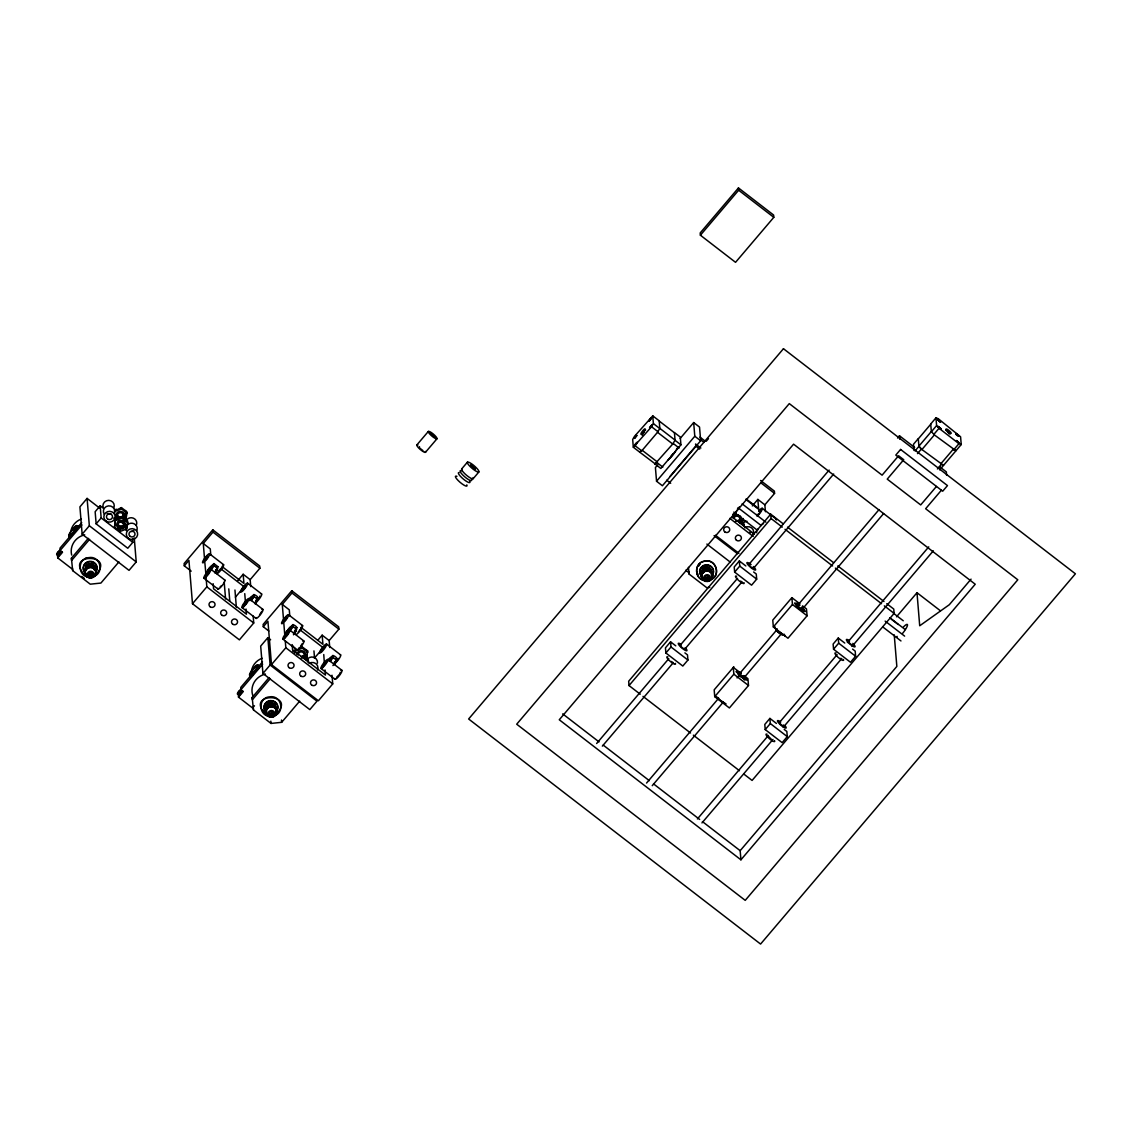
<?xml version="1.0" encoding="UTF-8"?>
<svg xmlns="http://www.w3.org/2000/svg" width="1132" height="1132" viewBox="0 0 1132 1132"><rect width="100%" height="100%" fill="white"/><g stroke="black" fill="none" stroke-linecap="round" stroke-linejoin="round"><path stroke-width="1.5" d="M68.953 537.658L69.462 535.931M249.719 676.908L250.243 675.181M218.264 571.094L221.83 567.67M240.465 689.742L237.451 693.944M301.041 627.807L300.532 629.109M331.308 659.234L328.888 660.862M334.902 661.654L334.393 662.956M634.896 445.3L637.047 442.287L635.024 444.381L634.769 445.3L637.344 442.513L635.392 445.414M642.764 434.136L643.33 433.032M651.353 417.878L649.004 420.793L650.716 418.09L649.301 421.019L651.508 418.585M114.587 513.249L114.756 509.839L116.44 509.216M115.521 519.036L115.223 520.734L117.204 518.414L115.521 519.036L114.516 527.257L119.992 531.474L126.6 529.04L127.732 522.361L126.204 519.744M126.034 516.659L125.85 519.843L126.982 513.178L125.454 510.546L126.558 513.32L126.855 511.622M295.367 652.485L295.537 649.089M298.848 648.013L302.159 646.867L307.621 650.872L306.616 659.093L307.069 654.353M127.053 524.286L126.6 529.04M742.748 518.583L742.309 523.338L743.144 518.513M127.322 522.517L127.605 520.819M307.338 652.57L307.621 650.872M308.385 660.069L308.088 661.767L306.984 658.994L308.512 661.612L303.022 657.395L302.923 656.051L301.14 656.659M744.064 524.3L743.781 525.998L742.663 523.225L744.064 524.3L744.191 525.856L738.715 521.626L738.602 520.295L735.291 521.442M126.303 515.102L125.468 510.716L121.393 507.617L115.464 510.532M743.766 526.253L742.677 523.394L738.602 520.295M206.123 573.132L208.84 568.462L213.948 563.595L217.924 566.665L216.92 567.557L217.924 566.665M213.948 563.595L214.118 565.717L217.542 568.363L216.679 569.976A3.594 0.75 -52.4 0 1 215.646 572.085M217.542 568.363L217.57 566.92L216.509 567.231M257.94 597.512L256.936 598.404C260.629 597.866 251.785 591.965 254.148 596.578L257.558 599.21L254.955 603.427M257.558 599.21L257.572 597.738L256.483 598.135M296.924 627.567L295.919 628.458C299.612 627.92 290.754 622.02 293.117 626.633L296.542 629.265L293.867 633.552M296.542 629.265L296.075 627.991M336.94 658.428L335.935 659.305C339.628 658.782 330.785 652.867 333.148 657.48L336.558 660.112L332.95 665.588M336.558 660.112L336.586 658.683L335.525 658.994M684.619 648.141C685.652 650.872 678.719 645.367 680.926 645.113M750.021 564.627C746.469 563.538 754.337 570.5 753.261 567.429M768.062 735.857L771.585 739.536M56.6 554.553L59.458 550.902M58.34 555.444L58.199 556.35L61.864 551.539M215.66 570.655L215.887 569.891A3.594 0.75 -52.4 0 0 215.49 570.203M259.865 596.988L259.794 596.083M261.365 611.988L259.568 614.832M237.465 694.001L240.72 689.869M239.107 694.694L238.979 695.6L242.673 691.256M241.739 692.232L239.885 694.397L240.295 693.364M287.57 632.222L291.249 627.906L289.509 631.203M302.301 643.542L300.518 646.4M340.194 673.328L340.109 672.422M636.792 435.735L634.472 438.452L636.764 435.438M737.993 507.787L737.526 508.777M757.096 514.282C756.799 517.692 763.279 507.872 759.218 511.324M92.102 572.792L90.716 575.056L88.423 574.15M272.883 712.042L271.496 714.306L269.204 713.401M708.561 576.287L707.175 578.537L704.882 577.645M251.445 673.031L252.181 671.517M205.967 574.688C204.156 580.9 214.33 564.245 205.967 574.688L204.835 562.576M331.138 659.673L330.02 661.456M642.934 433.556L643.57 432.65M633.312 447.225L651.551 426.764L653.39 423.609L652.754 415.854L634.514 436.315L632.675 439.471L633.312 447.225L639.75 452.192L642.212 450.295L657.451 462.04L654.989 463.936L660.847 468.464L680.926 444.834L680.29 437.079L674.431 432.565L675.068 440.32L680.926 444.834M72.278 530.682L76.877 526.493M253.044 669.932C254.714 664.753 263.629 664.71 256.865 669.988M211.203 569.707L214.118 565.717M216.679 569.976L214.868 572.65M251.233 600.568L254.148 596.578M286.085 631.967L292.947 624.51M290.216 630.609L293.117 626.633M330.233 661.47L333.148 657.48M60.548 553.774L60.477 552.982M294.377 632.095L293.542 633.34A4.486 0.934 -52.4 0 0 295.565 630.015M322.082 648.877L321.276 650.957L324.941 646.131L314.371 658.102M338.581 658.442L336.756 660.847M339.897 673.88L336.671 677.233M651.664 426.368L652.173 425.08L649.542 427.755L651.876 424.854L649.881 428.08L651.381 426.764M677.898 447.706L677.587 448.484L678.493 447.706M678.662 447.465L678.606 446.871M210.991 569.693C214.981 564.344 207.736 569.552 208.826 571.787M249.436 600.583L252.266 597.852L251.021 600.554A4.486 0.934 -52.4 0 0 252.818 596.423A4.486 0.934 -52.4 0 0 249.266 599.55M300.15 629.732L298.24 631.981M643.443 432.693L644.15 431.759M252.478 675.139L254.346 672.564A6.934 1.443 -52.4 0 1 249.974 676.002A6.934 1.443 -52.4 0 1 251.828 671.248M324.36 663.069C317.653 673.498 331.634 656.928 324.36 663.069L323.752 654.551M248.856 599.309L253.964 594.456M327.856 660.225L332.964 655.357M99.503 507.971L87.093 498.405L79.919 506.853L82.155 534.219L129.034 570.358L136.222 561.911L134.255 537.969M81.716 522.63L59.982 548.185L60.166 550.463L62.515 552.274L57.732 557.892L71.797 568.745M59.699 553.322L58.468 551.737L57.067 553.888M60.18 550.407C59.175 557.425 53.062 554.779 60.18 550.407L81.9 524.908M59.26 554.34L58.086 553.435L59.472 551.298M102.913 507.943L100.168 505.82L95.145 511.721L96.149 523.861L127.789 548.256L132.812 542.341L132.529 538.874M82.155 534.219L89.343 525.772L87.093 498.405M96.149 523.861L101.158 517.947L100.168 505.82M89.612 539.313L71.599 560.482L71.415 558.203L88.296 538.351M118.902 561.897L100.904 583.065L90.263 584.183L72.674 570.627L71.415 558.203M250.738 586.602L250.172 579.669L259.879 568.25L259.695 565.972L212.788 529.818L184.106 563.566L184.29 565.844L191.181 571.151M184.29 565.844L188.931 560.382L192.482 603.71L239.39 639.863L253.738 622.996L253.158 616.063M204.552 559.109L203.279 543.516L212.986 532.097L212.788 529.818M192.482 603.71L206.831 586.843L206.123 578.169M237.649 580.758L243.168 574.264L250.172 579.669M235.371 597.187L244.201 586.815L220.896 568.858M329.737 647.504L329.171 640.571L338.878 629.151L338.694 626.873L291.787 590.72L263.105 624.468L263.289 626.746L268.808 631.005M416.901 444.89L428.377 431.391M263.289 626.746L267.93 621.284L271.482 664.611L318.389 700.765L332.737 683.898L332.016 675.224M283.552 620.011L282.278 604.417L291.985 592.998L291.787 590.72M267.86 637.656L260.685 646.103L262.935 673.469L309.814 709.608L316.988 701.161L270.109 665.022L267.86 637.656L270.619 639.778M425.462 452.319L436.938 438.82A5.674 1.245 40.4 0 0 431.377 432.58A5.674 1.245 40.4 0 0 429.651 433.924A5.674 1.245 40.4 0 0 436.938 438.82M262.483 661.88L240.762 687.435L240.946 689.713L243.295 691.525L238.512 697.142L252.563 707.995L254.474 705.76M238.767 691.553C244.031 687.832 232.753 696.873 241.243 692.232M240.96 689.657C239.956 696.675 233.829 694.029 240.96 689.657L262.666 664.159M239.036 694.27L239.97 692.911M262.935 673.469L270.109 665.022M271.482 664.611L285.83 647.745L285.264 640.811M270.378 678.563L252.379 699.732L252.181 697.453L269.062 677.601M461.7 468.889L467.445 462.125M317.752 640.358L322.167 635.165L329.171 640.571M473.091 478.779L478.836 472.016A7.542 1.656 40.4 0 0 471.45 463.71A7.542 1.656 40.4 0 0 469.143 465.493A7.542 1.656 40.4 0 0 478.836 472.016M252.181 697.453L253.455 709.877L271.029 723.433L281.67 722.315L299.683 701.147M738.46 187.94L700.199 232.937L700.397 235.215L735.545 262.327L773.807 217.33L773.623 215.052L738.46 187.94L738.644 190.218L700.397 235.215M654.989 463.936L673.229 443.475L679.101 448.003M657.664 464.912L655.414 467.558L656.546 481.242L662.404 485.755L700.666 440.758L699.534 427.075L693.675 422.561L680.176 438.452M656.546 481.242L694.793 436.245L693.675 422.561M670.116 476.261L695.77 446.079L695.6 444.013L700.85 448.046M706.212 441.296L708.49 438.622M752.327 505.905L757.846 499.41L764.85 504.815L765.43 511.735M764.85 504.815L774.557 493.396L774.373 491.118L760.577 480.477M783.287 523.89L770.708 514.183L628.67 681.238L629.024 685.567L640.217 694.199M629.024 685.567L771.062 518.513L770.708 514.183M675.776 645.848L670.568 641.83L665.446 647.844L665.871 652.994L682.808 666.055L687.916 660.041L687.492 654.89L684.888 652.881M745.847 565.972L739.337 560.948L734.215 566.962L734.64 572.113L751.577 585.173L756.685 579.159L756.261 574.009L753.657 572M665.871 652.994L670.993 646.98L670.568 641.83M734.64 572.113L739.762 566.099L739.337 560.948M596.635 743.512L668.786 658.654M680.247 645.183L737.54 578.311M748.959 564.359L829.133 470.077M602.351 746.13L673.356 662.616M684.803 649.145L742.068 581.791L740.469 581.169M753.53 568.321L833.69 474.039M897.563 438.027L899.473 435.778L914.642 447.465M935.966 417.821L930.716 424.005L931.353 431.759L936.603 425.575L935.966 417.821L938.244 418.713L960.587 436.796L961.224 444.551L939.702 469.865M918.293 438.862L930.73 424.231M915.081 450.89L918.915 446.39L918.278 438.636L913.496 444.253L914.005 450.465M799.871 603.809L791.876 597.654L772.774 620.124L773.34 626.958L787.985 638.25L807.088 615.78L806.465 608.903L802.531 605.861M733.861 666.79L714.179 689.841L714.731 696.675L729.39 707.967L748.493 685.497L747.927 678.662L743.936 675.578M917.5 453.607L921.335 449.107L918.915 446.39M936.603 425.575L939.022 428.292L933.773 434.476L955.96 450.734L953.102 449.39L940.664 464.007L943.522 465.365L921.335 449.107M773.34 626.958L792.442 604.488L791.876 597.654M714.731 696.675L733.847 674.205L733.281 667.371L739.946 672.493M736.055 671.771L737.158 671.304L737.243 672.252L736.508 671.234M646.542 783.061L718.693 698.189M739.309 673.936L777.118 629.491A3.608 0.792 40.4 0 0 777.528 631.302A3.608 0.792 40.4 0 0 781.618 634.161M796.588 606.582L879.055 509.584M737.073 677.927L738.941 675.733L736.833 671.701L740.229 673.031M776.793 631.217L776.057 630.213L778.193 632.293L777.26 630.68M744.12 676.271L745.309 676.738M652.244 785.679L723.263 702.151M743.88 677.898L781.674 633.453M802.291 609.2L883.625 513.546M744.417 679.964L745.535 679.497L743.483 678.351L744.87 679.426M937.423 468.959L941.258 464.46M953.682 449.843L958.946 443.659L961.224 444.551M936.433 486.435L920.698 504.929L887.233 479.133L903.732 459.719L898.596 455.772L882.097 475.171L789.287 403.615L516.701 724.197L745.224 900.364L1017.795 579.782L925.636 508.735L941.371 490.241M776.425 723.433L769.902 718.41L764.793 724.438L765.218 729.588L782.141 742.634L787.264 736.621L786.839 731.47L784.235 729.461M844.755 643.061L838.246 638.038L833.124 644.051L833.548 649.216L850.486 662.262L855.608 656.249L855.184 651.098L852.58 649.089M765.218 729.588L770.326 723.56L769.902 718.41M833.548 649.216L838.671 643.188L838.246 638.038M697.397 818.96L768.402 735.446M779.863 721.975L837.128 654.621M847.429 642.509L928.749 546.869M701.967 822.922L772.972 739.408M783.273 727.282L841.684 658.583M852 646.471L933.306 550.831M886.766 603.667L893.756 609.058L894.11 613.388L752.087 780.429L743.696 773.963M896.502 616.813L916.991 592.715L940.423 610.785M740.922 859.811L975.232 584.225L793.574 444.168L559.265 719.768L740.922 859.811L740.172 850.684L896.841 666.423L894.238 634.854M971.044 579.145L949.295 604.729L919.708 625.784L916.991 592.715M286.311 634.656L287.188 633.821M73.566 533.313L74.882 532.054M60.449 552.487L61.326 551.708M221.009 586.036L220.132 586.815M257.275 600.399L256.341 600.894M56.855 554.694L59.685 550.492M126.982 513.178L121.506 508.947L114.884 511.395M127.732 522.361L122.256 518.145L115.648 520.578M307.748 652.428L302.272 648.197L295.664 650.645M301.254 658.102L303.022 657.395M736.196 513.15L733.126 514.296M122.539 521.144L119.228 522.291L119.129 520.946M126.77 521.272L122.143 516.8L117.304 518.541L115.238 520.89L114.516 527.257M949.182 433.825L947.965 432.056M959.257 442.98L956.54 440.49L958.79 443.206M841.529 658.64L840.482 658.357M271.878 716.202L273.194 715.99A5.674 5.405 -4.7 0 1 271.779 716.301A5.377 5.122 -4.7 0 0 273.152 716.103M709.764 587.352L706.722 587.664L689.133 574.108L688.426 567.358M726.079 703.948L718.834 699.392M704.896 580.391C693.463 579.386 694.142 561.5 705.505 561.09C716.683 559.151 721.141 576.485 710.16 579.839C721.99 576.245 715.764 557.68 704.189 561.302C692.855 563.113 694.793 581.084 706.227 580.504M89.768 577.009C77.5 577.575 76.806 558.005 89.046 557.595C100.239 555.557 104.752 573.075 93.701 576.358C120.261 553.194 60.817 551.85 85.891 576.188M270.548 716.259C258.266 716.825 257.587 697.255 269.826 696.845C281.019 694.807 285.519 712.325 274.468 715.608C301.027 692.444 241.597 691.1 266.657 715.438M77.967 526.38L78.929 526.96M419.463 446.687L419.576 447.975L422.887 450.536M798.046 605.62L799.206 607.955L801.98 609.044M774.939 626.93L774.359 626.718C775.802 629.746 782.396 636.92 784.462 634.302M955.988 433.712L958.818 435.891L955.96 433.415L958.578 436.174L957.191 435.509M849.495 641.476C846.312 640.457 852.594 646.584 852.976 644.674M740.611 673.936L739.507 673.823L740.243 674.997M743.554 677.544L740.738 675.521M672.861 662.461L671.234 661.442M780.585 722.64C776.722 721.678 786.16 729.093 783.429 724.975M780.769 633L779.608 632.222M738.941 675.733L747.007 680.219L743.936 676.059M799.97 605.252L797.069 603.328L794.48 603.059L797.367 607.021L802.843 611.252L805.432 611.521L802.546 607.559M302.923 656.051L306.998 659.149L308.102 661.923M115.11 517.805L116.384 518.767M738.644 190.218L773.807 217.33M939.022 428.292L958.946 443.659M939.447 466.596L946.352 471.917L946.621 475.327M760.775 482.756L774.557 493.396M699.944 437.108L705.194 441.155M700.128 439.358L704.062 442.386M694.793 436.245L700.666 440.758M695.77 446.079L699.703 449.107M652.754 415.854L659.206 420.821L659.843 428.575L653.39 423.609M659.22 421.047L674.46 432.792M787.49 527.13L833.633 562.703M837.822 565.929L883.965 601.502M762.218 508.268L776.283 519.107M746.271 499.014L758.596 508.523L757.846 499.41M771.062 518.513L782.254 527.144M785.042 529.295L832.586 565.958M835.388 568.108L881.531 603.681M884.333 605.846L894.11 613.388M651.551 426.764L658.003 431.731L641.745 450.861L635.293 445.895M745.804 499.396L761.143 511.211M893.502 613.261L903.265 620.775M742.153 503.853L765.84 522.121M889.851 617.718L905.176 629.534M891.238 619.147L898.214 624.524M738.856 508.325L761.143 525.517M885.125 621.1L904.624 636.127M733.805 512.074L757.478 530.328M882.861 626.987L900.973 640.953M732.362 517.14L754.28 534.035M729.8 518.357L753.247 536.441M656.97 462.606L662.828 467.12M654.975 463.71L639.75 452.192M666.762 480.194L670.696 483.237M715.452 535.238L738.899 553.307M714.066 535.634L737.512 553.704M792.442 604.488L807.088 615.78M739.762 566.099L756.685 579.159M838.671 643.188L855.608 656.249M706.892 544.082L730.324 562.151M685.695 570.259L688.256 572.226M733.847 674.205L748.493 685.497M670.993 646.98L687.916 660.041M770.326 723.56L787.264 736.621M643.004 696.35L690.548 732.998M693.35 735.163L739.493 770.736M562.703 713.882L599.026 741.885M603.229 745.111L649.343 780.67M653.532 783.896L699.647 819.441M702.434 821.606L740.172 850.684M212.986 532.097L259.879 568.25M291.985 592.998L338.878 629.151M203.279 543.516L210.283 548.907L210.778 554.991M282.278 604.417L289.283 609.823L289.778 615.893M209.491 553.803L223.556 564.642M247.54 583.122L261.605 593.96M288.49 614.704L302.555 625.543M326.54 644.023L340.605 654.876M221.985 566.481L243.918 583.39L243.168 574.264M300.985 627.383L322.917 644.292L322.167 635.165M299.895 629.76L323.2 647.716M210.807 569.226L224.872 580.065M248.856 598.559L262.921 609.398M289.806 630.128L303.871 640.967M327.856 659.461L341.921 670.3M203.944 578.254L218.009 589.093M242.007 607.601L256.073 618.44M282.943 639.155L297.009 649.994M321.007 668.503L335.072 679.341M206.831 586.843L253.738 622.996M285.83 647.745L332.737 683.898M120.799 521.725L123.558 523.847M118.464 528.842L119.865 529.918M101.158 517.947L132.812 542.341M89.343 525.772L136.222 561.911M58.553 552.883L59.727 553.789M58.029 552.756L59.204 553.661M59.218 553.888L58.086 553.435M81.815 576.457L84.362 578.438M116.497 520.253L113.752 518.06M306.164 649.895L306.8 651.325M947.583 431.632L948.842 432.792M956.809 435.197L955.903 434.235M707.939 579.994L707.175 578.537M272.246 715.749L271.496 714.306M91.48 576.499L90.716 575.056M717.929 698.472L716.584 696.633M899.473 435.778L899.756 439.188M688.949 571.83L689.133 574.108M325.025 669.946L325.45 675.082L292.565 649.726L292.141 644.603M313.946 650.9L314.526 657.904M302.159 646.867L302.272 648.197M283.835 623.477L284.84 635.604M281.486 720.037L281.67 722.315M270.845 721.141L271.029 723.433M244.753 593.649L245.46 602.21M246.026 609.044L246.451 614.181L213.566 588.824L213.141 583.702M253.271 707.599L253.455 709.877M234.947 589.998L236.39 607.516M238.314 694.864L238.512 697.142M228.777 588.866L229.796 601.134M224.193 582.074L225.579 599.012M121.393 507.617L121.506 508.947M122.143 516.8L122.256 518.145M119.879 530.144L119.992 531.474M72.49 568.349L72.674 570.627M57.548 555.614L57.732 557.892M903.421 627.001A8.32 1.74 -52.4 0 1 907.496 625.218A8.32 1.74 -52.4 0 1 902.459 633.538M896.997 637.217A8.32 1.74 -52.4 0 1 897.124 636.354M216.835 568.915A4.486 0.934 -52.4 0 1 215.278 572.919M207.581 572.622A4.486 0.934 -52.4 0 1 209.137 568.604A4.486 0.934 -52.4 0 1 212.816 565.717A4.486 0.934 -52.4 0 1 209.349 571.221M208.656 571.886A4.486 0.934 -52.4 0 1 208.047 572.368M216.622 568.646A4.486 0.934 -52.4 0 1 215.872 570.585M215.306 571.49A4.486 0.934 -52.4 0 1 214.627 572.424M256.384 600.017A4.486 0.934 -52.4 0 1 255.294 603.78M256.37 600.484A3.594 0.75 -52.4 0 1 255.125 603.681M249.153 599.465A4.486 0.934 -52.4 0 1 252.719 596.323A4.486 0.934 -52.4 0 1 250.837 600.342M256.525 599.267A4.486 0.934 -52.4 0 1 255.323 602.337M222.565 564.967A5.674 1.189 -52.4 0 1 222.042 568.533A5.674 1.189 -52.4 0 1 216.707 573.669M216.636 572.792A5.674 1.189 -52.4 0 1 216.948 571.957M261.209 593.975A5.674 1.189 -52.4 0 1 260.091 597.852A5.674 1.189 -52.4 0 1 255.139 602.988M224.476 580.065A5.674 1.189 -52.4 0 1 222.042 585.725A5.674 1.189 -52.4 0 1 217.938 588.216M261.931 609.723A5.674 1.189 -52.4 0 1 260.558 614.478A5.674 1.189 -52.4 0 1 255.988 617.548M126.359 526.422A5.674 5.405 -4.7 0 1 133.859 523.649A5.674 5.405 -4.7 0 1 136.717 530.781M126.232 530.568A5.674 5.405 -4.7 0 1 125.935 527.781M133.887 530.413A3.028 2.887 -4.7 0 1 131.057 531.46M104.441 514.452A5.674 5.405 -4.7 0 1 108.46 505.877A5.674 5.405 -4.7 0 1 114.205 513.433M110.809 513.588A3.028 2.887 -4.7 0 1 107.13 513.504M103.281 507.744A5.674 5.405 -4.7 0 1 108.757 500.372A5.674 5.405 -4.7 0 1 113.766 507.971M125.921 520.946A5.674 5.405 -4.7 0 1 133.42 518.187A5.674 5.405 -4.7 0 1 136.264 525.319M123.812 513.588A3.608 3.438 -4.7 0 1 123.515 515.343M123.02 516.107A3.608 3.438 -4.7 0 1 117.304 515.994M117.53 519.05A4.5 4.287 -4.7 0 1 117.148 512.725A4.5 4.287 -4.7 0 1 123.784 512.867A4.5 4.287 -4.7 0 1 123.006 519.163M119.115 518.159A3.014 2.872 -4.7 0 1 117.87 513.914A3.014 2.872 -4.7 0 1 122.468 513.447A3.014 2.872 -4.7 0 1 122.129 517.848M123.063 513.093A3.014 2.872 -4.7 0 1 120.544 516.999A3.014 2.872 -4.7 0 1 117.261 513.702M123.77 525.305A3.608 3.438 -4.7 0 1 119.511 526.295M118.704 525.828A3.608 3.438 -4.7 0 1 118.068 525.177M123.982 523.762A3.014 2.872 -4.7 0 1 117.997 523.635M118.252 522.163A3.014 2.872 -4.7 0 1 118.662 521.527M122.907 521.074A3.014 2.872 -4.7 0 1 123.996 523.012M71.67 555.048A17.546 16.725 -4.7 0 1 84.716 534.813M92.456 563.029A5.646 5.377 -4.7 0 1 93.701 563.764M95.413 566.014A5.646 5.377 -4.7 0 1 95.753 567.373M77.103 525.715A6.934 1.443 -52.4 0 1 75.731 530.455M74.698 531.913A6.934 1.443 -52.4 0 1 72.434 534.573M70.425 536.356A6.934 1.443 -52.4 0 1 69.519 534.644M70.17 533.398A6.934 1.443 -52.4 0 1 71.061 531.998M72.094 530.54A6.934 1.443 -52.4 0 1 76.368 526.111M71.047 530.13A16.81 16.032 -4.7 0 1 81.377 519.008M86.768 567.472A3.41 3.24 -4.7 0 1 93.517 567.613M86.796 567.698A3.41 3.24 -4.7 0 1 92.909 566.269M93.333 567.019A3.41 3.24 -4.7 0 1 93.546 567.84M87.546 567.797A2.646 2.519 -4.7 0 1 87.744 567.174M86.074 569.24A4.726 4.514 -4.7 0 1 86.725 568.236M88.055 576.004A5.674 5.405 -4.7 0 1 85.211 568.872A5.674 5.405 -4.7 0 1 92.711 566.099A5.674 5.405 -4.7 0 1 95.555 573.231M85.141 573.627A5.674 5.405 -4.7 0 1 90.602 566.269A5.674 5.405 -4.7 0 1 95.612 573.853M89.527 577.023A5.674 5.405 -4.7 0 1 85.834 574.872M86.06 569.014A4.726 4.514 -4.7 0 1 87.603 567.189A3.552 3.396 -4.7 0 0 87.008 567.981M88.692 566.623A4.726 4.514 -4.7 0 1 92.315 566.707A2.646 2.519 -4.7 0 0 88.098 566.608A3.552 3.396 -4.7 0 1 92.499 566.707M94.791 569.198A4.726 4.514 -4.7 0 1 95.074 570.344M95.371 574.15A5.377 5.122 -4.7 0 1 93.616 576.216M92.371 576.853A5.377 5.122 -4.7 0 1 91.013 577.178M89.612 577.15A5.377 5.122 -4.7 0 1 85.325 570.641A5.377 5.122 -4.7 0 1 92.683 567.401M93.871 568.094A5.377 5.122 -4.7 0 1 95.767 572.863M89.57 577.433A5.674 5.405 -4.7 0 1 85.777 569.071A5.674 5.405 -4.7 0 1 95.343 569.283A5.674 5.405 -4.7 0 1 91.041 577.462M88.239 576.358A5.377 5.122 -4.7 0 1 86.089 574.702M85.424 573.528A5.377 5.122 -4.7 0 1 88.537 566.891A5.377 5.122 -4.7 0 1 95.456 569.821M95.781 571.122A5.377 5.122 -4.7 0 1 95.739 572.452M94.437 569.325A4.344 4.146 -4.7 0 1 94.692 570.387M86.966 567.783A4.344 4.146 -4.7 0 1 87.787 567.033M88.791 566.509A4.344 4.146 -4.7 0 1 92.116 566.58M93.079 567.146A4.344 4.146 -4.7 0 1 93.857 567.924M94.395 568.872A4.344 4.146 -4.7 0 1 94.664 569.934M85.848 573.245A6.806 6.495 -4.7 0 1 84.886 564.118A6.806 6.495 -4.7 0 1 94.451 563.128A6.806 6.495 -4.7 0 1 95.428 572.254M84.461 571.901A7.004 6.665 -4.7 0 1 89.428 561.331A7.004 6.665 -4.7 0 1 96.517 570.655M84.957 558.911A8.518 8.108 -4.7 0 1 86.909 557.892M85.466 567.274A4.726 4.514 -4.7 0 1 94.833 567.472M85.452 568.674A4.726 4.514 -4.7 0 1 90.914 563.736A4.726 4.514 -4.7 0 1 94.465 570.004M749.356 532.224A5.674 5.405 -4.7 0 1 750.771 532.62M744.686 527.724A5.674 5.405 -4.7 0 1 753.176 534.276M742.38 524.441A5.674 5.405 -4.7 0 1 746.978 521.244M740.795 519.178A4.5 4.287 -4.7 0 1 740.172 520.14M740.243 517.975A3.608 3.438 -4.7 0 1 739.974 518.838M733.097 517.819A3.608 3.438 -4.7 0 1 733.126 516.928M732.729 517.451A4.5 4.287 -4.7 0 1 738.672 515.258A4.5 4.287 -4.7 0 0 732.715 517.409M740.809 519.432A4.5 4.287 -4.7 0 1 740.201 520.395M733.833 518.569A3.014 2.872 -4.7 0 1 737.3 516.164A3.014 2.872 -4.7 0 1 739.79 519.447M733.72 517.183A3.014 2.872 -4.7 0 1 733.946 516.461M738.616 515.385A3.014 2.872 -4.7 0 1 739.154 515.923M698.062 574.235A10.216 9.735 -4.7 0 1 696.803 572.014M703.297 567.104A5.646 5.377 -4.7 0 1 704.585 566.425M698.953 565.83A8.15 7.768 -4.7 0 1 700.071 564.09M703.411 572.622A3.41 3.24 -4.7 0 1 705.816 568.292A3.41 3.24 -4.7 0 1 709.976 571.094M703.227 572.028A3.41 3.24 -4.7 0 1 706.269 568.448A3.41 3.24 -4.7 0 1 709.99 571.32M703.991 571.292A2.646 2.519 -4.7 0 1 708.759 570.188A4.726 4.514 -4.7 0 1 709.821 570.797M702.42 576.174A4.726 4.514 -4.7 0 1 703.184 571.717M704.076 570.91A4.726 4.514 -4.7 0 1 705.165 570.344M708.788 570.415A4.726 4.514 -4.7 0 1 709.835 571.023M711.547 574.051A4.726 4.514 -4.7 0 1 711.519 575.226M702.25 577.745A5.674 5.405 -4.7 0 1 703.142 570.471A5.674 5.405 -4.7 0 1 710.797 570.641A5.674 5.405 -4.7 0 1 711.236 577.928M702.293 578.353A5.674 5.405 -4.7 0 1 703.58 570.797A5.674 5.405 -4.7 0 1 711.504 571.957A5.674 5.405 -4.7 0 1 710.217 579.527M705.986 580.504A5.674 5.405 -4.7 0 1 704.571 580.108M702.406 575.947A4.726 4.514 -4.7 0 1 705.151 570.118A4.344 4.146 -4.7 0 1 708.575 570.075M706.354 569.835A4.726 4.514 -4.7 0 1 707.585 569.863M710.655 571.646A4.726 4.514 -4.7 0 1 711.25 572.679M711.533 573.825A4.726 4.514 -4.7 0 1 711.49 574.999M703.538 579.57A5.377 5.122 -4.7 0 1 702.491 572.721A5.377 5.122 -4.7 0 1 709.552 571.08A5.377 5.122 -4.7 0 1 711.83 577.631M711.094 578.777A5.377 5.122 -4.7 0 1 710.075 579.697M708.83 580.348A5.377 5.122 -4.7 0 1 707.472 580.659M706.071 580.631A5.377 5.122 -4.7 0 1 704.727 580.263M706.028 580.914A5.674 5.405 -4.7 0 1 702.236 572.566A5.674 5.405 -4.7 0 1 711.802 572.764A5.674 5.405 -4.7 0 1 707.5 580.957M702.533 578.183A5.377 5.122 -4.7 0 1 706.354 570.075A5.377 5.122 -4.7 0 1 711.787 577.221M703.198 572.325A3.552 3.396 -4.7 0 1 703.467 571.476M703.948 570.712A3.552 3.396 -4.7 0 1 708.165 569.736M708.957 570.203A3.552 3.396 -4.7 0 1 709.594 570.839M702.831 572.198A4.344 4.146 -4.7 0 1 704.245 570.514M709.538 570.627A4.344 4.146 -4.7 0 1 710.854 572.368M702.859 572.65A4.344 4.146 -4.7 0 1 703.453 571.731M702.307 576.74A6.806 6.495 -4.7 0 1 701.331 567.613A6.806 6.495 -4.7 0 1 710.91 566.623A6.806 6.495 -4.7 0 1 711.887 575.749M700.92 575.396A7.004 6.665 -4.7 0 1 705.887 564.811A7.004 6.665 -4.7 0 1 712.976 574.136M698.628 565.675A8.518 8.108 -4.7 0 1 699.788 563.863M701.882 571.943A4.726 4.514 -4.7 0 1 706.113 566.962A4.726 4.514 -4.7 0 1 711.292 570.967M702.194 573.316A4.726 4.514 -4.7 0 1 706.127 567.203A4.726 4.514 -4.7 0 1 711.278 572.368M775.887 519.121A5.674 1.189 -52.4 0 1 776.354 519.998M758.652 511.07A5.674 1.189 -52.4 0 1 762.289 509.159A5.674 1.189 -52.4 0 1 757.124 516.376M739.295 506.924A5.674 1.189 -52.4 0 1 733.083 514.225M756.685 532.733A5.674 1.189 -52.4 0 1 758.199 528.842M760.916 525.474A5.674 1.189 -52.4 0 1 763.548 523.706M675.365 663.366A5.674 1.245 40.4 0 1 670.158 661.314A5.674 1.245 40.4 0 1 667.951 656.928M685.638 648.226A5.674 1.245 40.4 0 1 685.27 650.376A5.674 1.245 40.4 0 1 678.705 644.688A5.674 1.245 40.4 0 1 681.365 644.504M782.651 634.444A4.5 0.99 40.4 0 1 778.363 632.363A4.5 0.99 40.4 0 1 776.085 628.741M776.609 628.883A4.5 0.99 40.4 0 1 777.316 629.222M782.764 634.146A4.5 0.99 40.4 0 1 779.792 632.491M777.288 630.184A4.5 0.99 40.4 0 1 776.34 628.883M801.767 607.276A4.5 0.99 40.4 0 1 802.659 609.964A4.5 0.99 40.4 0 1 797.055 605.563A4.5 0.99 40.4 0 1 799.008 605.196M799.107 605.096A4.5 0.99 40.4 0 0 797.154 605.45A4.5 0.99 40.4 0 0 802.659 609.964A4.5 0.99 40.4 0 0 801.668 607.375M843.453 659.489A5.674 1.245 40.4 0 1 838.246 657.437A5.674 1.245 40.4 0 1 836.039 653.065M852.806 643.372A5.674 1.245 40.4 0 1 853.938 646.768A5.674 1.245 40.4 0 1 846.991 641.08A5.674 1.245 40.4 0 1 849.453 640.641M774.557 740.668A5.674 1.245 40.4 0 1 769.336 738.616A5.674 1.245 40.4 0 1 767.128 734.229M784.83 725.527A5.674 1.245 40.4 0 1 784.462 727.678A5.674 1.245 40.4 0 1 777.896 721.99A5.674 1.245 40.4 0 1 780.542 721.806M743.993 582.64A5.674 1.245 40.4 0 1 738.786 580.589A5.674 1.245 40.4 0 1 736.578 576.216M753.346 566.524A5.674 1.245 40.4 0 1 754.195 569.806A5.674 1.245 40.4 0 1 747.177 563.722A5.674 1.245 40.4 0 1 751.124 564.599M744.601 676.144A4.5 0.99 40.4 0 1 744.304 677.856A4.5 0.99 40.4 0 1 739.097 673.328A4.5 0.99 40.4 0 1 741.205 673.186M744.12 675.946A3.608 0.792 40.4 0 1 744.078 677.417A3.608 0.792 40.4 0 1 739.974 674.064A3.608 0.792 40.4 0 1 740.738 673.186M744.078 676.752A4.5 0.99 40.4 0 1 744.233 678.676A4.5 0.99 40.4 0 1 739.295 674.87A4.5 0.99 40.4 0 1 739.139 672.946M723.801 702.703A4.5 0.99 40.4 0 1 720.461 700.453M719.612 699.675A4.5 0.99 40.4 0 1 718.862 698.897M718.296 698.189A4.5 0.99 40.4 0 1 717.914 697.595M308.994 663.494A5.674 5.405 -4.7 0 1 317.484 670.031M294.419 647.306A5.674 5.405 -4.7 0 1 294.985 652.683M292.141 645.551A5.674 5.405 -4.7 0 1 293.4 646.287M292.594 651.027A5.674 5.405 -4.7 0 1 294.858 652.782M307.465 658.994A5.674 5.405 -4.7 0 1 317.455 663.211M304.593 652.839A3.608 3.438 -4.7 0 1 304.565 653.73M296.697 654.254A4.5 4.287 -4.7 0 1 303.503 651.225A4.5 4.287 -4.7 0 1 303.772 658.371M298.126 655.088A3.014 2.872 -4.7 0 1 301.607 651.919A3.014 2.872 -4.7 0 1 303.885 655.937M303.843 652.343A3.014 2.872 -4.7 0 1 304.013 653.079M263.232 710.981A10.216 9.735 -4.7 0 1 262.383 710.005M253.115 696.392A17.546 16.725 -4.7 0 1 265.482 674.064M252.875 669.79A6.934 1.443 -52.4 0 1 258.153 664.923A6.934 1.443 -52.4 0 1 256.511 669.705M265.341 706.396A5.646 5.377 -4.7 0 1 265.765 705.038M267.605 702.873A5.646 5.377 -4.7 0 1 268.907 702.194M251.516 670.752A16.81 16.032 -4.7 0 1 262.143 658.258M267.718 708.391A3.41 3.24 -4.7 0 1 270.124 704.062A3.41 3.24 -4.7 0 1 274.298 706.863M267.534 707.797A3.41 3.24 -4.7 0 1 270.576 704.217A3.41 3.24 -4.7 0 1 274.312 707.09M268.312 707.047A2.646 2.519 -4.7 0 1 273.067 705.943M273.406 706.524A2.646 2.519 -4.7 0 1 273.562 707.16M266.459 710.797A4.726 4.514 -4.7 0 1 266.501 709.623M266.855 708.49A4.726 4.514 -4.7 0 1 267.492 707.486M273.095 706.184A4.726 4.514 -4.7 0 1 274.991 707.642M275.585 708.674A4.726 4.514 -4.7 0 1 275.868 709.821M276.335 712.481A5.674 5.405 -4.7 0 1 275.557 713.698M266.558 713.5A5.674 5.405 -4.7 0 1 269.855 705.052A5.674 5.405 -4.7 0 1 276.76 711.137M276.378 713.103A5.674 5.405 -4.7 0 1 275.6 714.306M270.307 716.273A5.674 5.405 -4.7 0 1 268.878 715.877M266.614 714.122A5.674 5.405 -4.7 0 1 269.911 705.66A5.674 5.405 -4.7 0 1 276.816 711.745M266.728 711.717A4.726 4.514 -4.7 0 1 266.473 709.396M266.827 708.264A4.726 4.514 -4.7 0 1 268.383 706.439M269.458 705.873A4.726 4.514 -4.7 0 1 275.812 710.769M274.637 707.344A5.377 5.122 -4.7 0 1 274.383 715.466M270.378 716.4A5.377 5.122 -4.7 0 1 269.048 716.018M266.883 714.363A5.377 5.122 -4.7 0 1 273.449 706.651M267.661 715.551A5.674 5.405 -4.7 0 1 267.93 706.976A5.674 5.405 -4.7 0 1 276.548 709.382A5.674 5.405 -4.7 0 1 271.822 716.712M270.336 716.683A5.674 5.405 -4.7 0 1 268.921 716.287M276.109 712.99A5.377 5.122 -4.7 0 1 275.373 714.122M266.855 713.952A5.377 5.122 -4.7 0 1 269.982 705.943A5.377 5.122 -4.7 0 1 276.505 711.703M267.506 708.08A3.552 3.396 -4.7 0 1 273.902 706.594M267.138 707.953A4.344 4.146 -4.7 0 1 268.567 706.283M269.558 705.76A4.344 4.146 -4.7 0 1 272.883 705.83M273.859 706.396A4.344 4.146 -4.7 0 1 275.175 708.123M267.18 708.406A4.344 4.146 -4.7 0 1 267.775 707.486M272.925 706.283A4.344 4.146 -4.7 0 1 273.887 706.849M266.614 712.495A6.806 6.495 -4.7 0 1 265.298 703.835A6.806 6.495 -4.7 0 1 274.241 701.741A6.806 6.495 -4.7 0 1 277.128 710.061M265.228 711.151A7.004 6.665 -4.7 0 1 270.208 700.581A7.004 6.665 -4.7 0 1 277.283 709.905M266.204 707.698A4.726 4.514 -4.7 0 1 270.435 702.731A4.726 4.514 -4.7 0 1 275.614 706.722M266.501 709.071A4.726 4.514 -4.7 0 1 270.449 702.958A4.726 4.514 -4.7 0 1 275.585 708.123M296.145 629.817A4.486 0.934 -52.4 0 1 293.542 634.741M294.759 630.538A4.486 0.934 -52.4 0 1 295.353 630.071M294.971 630.736A3.594 0.75 -52.4 0 1 295.565 631.331A3.594 0.75 -52.4 0 1 293.513 634.472M287.047 633.269A4.486 0.934 -52.4 0 1 287.471 630.453A4.486 0.934 -52.4 0 1 291.688 626.378A4.486 0.934 -52.4 0 1 289.085 631.302M287.16 633.354A4.486 0.934 -52.4 0 1 287.57 630.538A4.486 0.934 -52.4 0 1 291.801 626.463A4.486 0.934 -52.4 0 1 289.198 631.387M335.624 661.385A3.594 0.75 -52.4 0 1 334.662 663.847M334.506 661.965A3.594 0.75 -52.4 0 1 334.987 661.583M335.85 660.678A4.486 0.934 -52.4 0 1 334.294 664.682M328.153 660.366A4.486 0.934 -52.4 0 1 331.718 657.239A4.486 0.934 -52.4 0 1 329.837 661.244M335.327 661.527A4.486 0.934 -52.4 0 1 333.657 664.187M301.565 625.869A5.674 1.189 -52.4 0 1 301.423 628.854A5.674 1.189 -52.4 0 1 296.089 634.571M340.208 654.876A5.674 1.189 -52.4 0 1 339.473 658.173A5.674 1.189 -52.4 0 1 334.732 663.578M302.881 641.292A5.674 1.189 -52.4 0 1 301.508 646.047A5.674 1.189 -52.4 0 1 296.938 649.117M340.93 670.625A5.674 1.189 -52.4 0 1 339.558 675.38A5.674 1.189 -52.4 0 1 335.001 678.45M466.808 484.864A7.542 1.656 40.4 0 1 459.875 482.133A7.542 1.656 40.4 0 1 456.946 476.317M469.78 481.383A7.542 1.656 40.4 0 1 463.596 479.275A7.542 1.656 40.4 0 1 459.026 472.568M471.464 479.402A7.542 1.656 40.4 0 1 464.53 476.657A7.542 1.656 40.4 0 1 461.601 470.841M472.992 477.591A7.542 1.656 40.4 0 1 466.823 475.497A7.542 1.656 40.4 0 1 462.238 468.79M672.847 453.96A12.098 2.533 -52.4 0 1 670.866 456.422M676.879 448.343A8.32 1.74 -52.4 0 1 676.398 449.574M675.606 451.074A8.32 1.74 -52.4 0 1 668.163 459.818M642.382 435.141A3.41 0.708 -52.4 0 1 642.82 433.174A3.41 0.708 -52.4 0 1 645.665 429.934M945.715 430.146A3.41 0.75 40.4 0 1 950.158 434.009M425.391 451.442A5.674 1.245 40.4 0 1 420.17 449.39A5.674 1.245 40.4 0 1 417.963 445.003M89.414 574.858C91.55 579.513 92.937 571.037 89.414 574.858M270.18 714.108C272.331 718.749 273.718 710.288 270.18 714.108M705.873 578.353C708.009 582.994 709.396 574.532 705.873 578.353M204.199 560.255C208.472 559.788 209.335 551.369 204.199 560.255M242.248 589.574C246.507 589.107 247.384 580.702 242.248 589.574M243.564 605.012C247.837 604.545 248.7 596.125 243.564 605.012M283.198 621.157C287.471 620.69 288.335 612.27 283.198 621.157M284.514 636.58C288.773 636.113 289.65 627.694 284.514 636.58M634.161 437.928L636.467 435.212L634.161 437.928M430.372 433.132L434.943 437.094L430.372 433.132M470.841 465.054L475.398 469.016L470.841 465.054M937.551 419.689L940.409 422.165L937.692 419.675M937.791 419.406L940.65 421.882L937.791 419.406M938.131 426.764L940.989 429.24L938.131 426.764M938.371 426.481L941.23 428.957L938.371 426.481M659.815 428.349L657.522 432.297L672.762 444.041L675.054 440.093L659.815 428.349M783.457 348.713L468.634 718.99L760.577 944.06L1075.4 573.797L783.457 348.713M900.591 449.446L895.808 455.078L942.687 491.217L947.47 485.586L900.591 449.446M931.325 431.533L918.901 446.164L921.915 449.56L934.353 434.929L931.325 431.533M92.428 576.74L91.112 576.952A5.674 5.405 -4.7 0 0 92.456 576.712M708.887 580.221L707.557 580.447A5.674 5.405 -4.7 0 0 708.915 580.207M784.872 635.703L784.136 634.698L784.872 635.703M232.612 624.114A3.028 2.887 -4.7 0 0 237.522 622.303A3.028 2.887 -4.7 0 0 233.461 619.176A3.028 2.887 -4.7 0 0 232.612 624.114M221.773 615.129A3.028 2.887 -4.7 0 0 226.669 613.318A3.028 2.887 -4.7 0 0 222.608 610.19A3.028 2.887 -4.7 0 0 221.773 615.129M210.113 606.766A3.028 2.887 -4.7 0 0 215.009 604.955A3.028 2.887 -4.7 0 0 210.962 601.828A3.028 2.887 -4.7 0 0 210.113 606.766M204.397 561.911A5.674 1.189 -52.4 0 0 209.661 554.1A5.674 1.189 -52.4 0 0 204.156 558.939A5.674 1.189 -52.4 0 0 204.397 561.911M242.432 591.229A5.674 1.189 -52.4 0 0 247.696 583.419A5.674 1.189 -52.4 0 0 242.191 588.272A5.674 1.189 -52.4 0 0 242.432 591.229M205.699 577.334A5.674 1.189 -52.4 0 0 210.962 569.523A5.674 1.189 -52.4 0 0 205.458 574.363A5.674 1.189 -52.4 0 0 205.699 577.334M243.762 606.667A5.674 1.189 -52.4 0 0 249.026 598.856A5.674 1.189 -52.4 0 0 243.522 603.71A5.674 1.189 -52.4 0 0 243.762 606.667M128.397 538.294A5.674 5.405 -4.7 0 0 137.595 534.898A5.674 5.405 -4.7 0 0 129.982 529.026A5.674 5.405 -4.7 0 0 128.397 538.294M130.081 536.327A3.028 2.887 -4.7 0 0 134.977 534.516A3.028 2.887 -4.7 0 0 130.916 531.389A3.028 2.887 -4.7 0 0 130.081 536.327M105.899 520.946A5.674 5.405 -4.7 0 0 115.082 517.55A5.674 5.405 -4.7 0 0 107.469 511.692A5.674 5.405 -4.7 0 0 105.899 520.946M107.568 518.98A3.028 2.887 -4.7 0 0 112.478 517.168A3.028 2.887 -4.7 0 0 108.417 514.041A3.028 2.887 -4.7 0 0 107.568 518.98M118.28 528.191A4.5 4.287 -4.7 0 0 125.567 525.503A4.5 4.287 -4.7 0 0 119.525 520.833A4.5 4.287 -4.7 0 0 118.28 528.191M119.2 526.96A3.014 2.872 -4.7 0 0 124.096 525.149A3.014 2.872 -4.7 0 0 120.049 522.022A3.014 2.872 -4.7 0 0 119.2 526.96M70.948 535.012A6.594 1.373 -52.4 0 0 77.047 525.927A6.594 1.373 -52.4 0 0 70.665 531.559A6.594 1.373 -52.4 0 0 70.948 535.012M86.938 576.867A5.674 5.405 -4.7 0 0 96.121 573.471A5.674 5.405 -4.7 0 0 88.508 567.613A5.674 5.405 -4.7 0 0 86.938 576.867M87.122 576.641A5.377 5.122 -4.7 0 0 95.824 573.429A5.377 5.122 -4.7 0 0 88.607 567.882A5.377 5.122 -4.7 0 0 87.122 576.641M88.522 577.009A3.41 3.24 -4.7 0 0 94.027 574.971A3.41 3.24 -4.7 0 0 89.456 571.462A3.41 3.24 -4.7 0 0 88.522 577.009M89.23 576.174A2.264 2.165 -4.7 0 0 92.909 574.815A2.264 2.165 -4.7 0 0 89.867 572.467A2.264 2.165 -4.7 0 0 89.23 576.174M739.465 522.644A4.5 4.287 -4.7 0 0 739.677 515.838A4.5 4.287 -4.7 0 1 739.465 522.602M703.397 580.362A5.674 5.405 -4.7 0 0 712.58 576.966A5.674 5.405 -4.7 0 0 704.967 571.094A5.674 5.405 -4.7 0 0 703.397 580.362M703.58 580.136A5.377 5.122 -4.7 0 0 712.283 576.924A5.377 5.122 -4.7 0 0 705.066 571.363A5.377 5.122 -4.7 0 0 703.58 580.136M704.981 580.504A3.41 3.24 -4.7 0 0 710.486 578.466A3.41 3.24 -4.7 0 0 705.915 574.943A3.41 3.24 -4.7 0 0 704.981 580.504M705.689 579.655A2.264 2.165 -4.7 0 0 709.368 578.296A2.264 2.165 -4.7 0 0 706.326 575.947A2.264 2.165 -4.7 0 0 705.689 579.655M736.465 540.261A3.028 2.887 -4.7 0 0 741.361 538.464A3.028 2.887 -4.7 0 0 737.3 535.323A3.028 2.887 -4.7 0 0 736.465 540.261M724.805 531.913A3.028 2.887 -4.7 0 0 729.701 530.101A3.028 2.887 -4.7 0 0 725.64 526.96A3.028 2.887 -4.7 0 0 724.805 531.913M251.714 674.262A6.594 1.373 -52.4 0 0 257.827 665.177A6.594 1.373 -52.4 0 0 251.431 670.809A6.594 1.373 -52.4 0 0 251.714 674.262M267.704 716.117A5.674 5.405 -4.7 0 0 276.887 712.721A5.674 5.405 -4.7 0 0 269.275 706.863A5.674 5.405 -4.7 0 0 267.704 716.117M267.902 715.891A5.377 5.122 -4.7 0 0 276.59 712.679A5.377 5.122 -4.7 0 0 269.388 707.132A5.377 5.122 -4.7 0 0 267.902 715.891M269.289 716.259A3.41 3.24 -4.7 0 0 274.807 714.221A3.41 3.24 -4.7 0 0 270.237 710.712A3.41 3.24 -4.7 0 0 269.289 716.259M270.01 715.424A2.264 2.165 -4.7 0 0 273.689 714.066A2.264 2.165 -4.7 0 0 270.633 711.717A2.264 2.165 -4.7 0 0 270.01 715.424M311.611 685.016A3.028 2.887 -4.7 0 0 316.521 683.204A3.028 2.887 -4.7 0 0 312.46 680.077A3.028 2.887 -4.7 0 0 311.611 685.016M300.772 676.03A3.028 2.887 -4.7 0 0 305.668 674.219A3.028 2.887 -4.7 0 0 301.621 671.092A3.028 2.887 -4.7 0 0 300.772 676.03M289.113 667.668A3.028 2.887 -4.7 0 0 294.023 665.857A3.028 2.887 -4.7 0 0 289.962 662.729A3.028 2.887 -4.7 0 0 289.113 667.668M283.396 622.812A5.674 1.189 -52.4 0 0 288.66 615.001A5.674 1.189 -52.4 0 0 283.156 619.855A5.674 1.189 -52.4 0 0 283.396 622.812M321.431 652.131A5.674 1.189 -52.4 0 0 326.695 644.334A5.674 1.189 -52.4 0 0 321.191 649.174A5.674 1.189 -52.4 0 0 321.431 652.131M284.698 638.236A5.674 1.189 -52.4 0 0 289.962 630.425A5.674 1.189 -52.4 0 0 284.457 635.264A5.674 1.189 -52.4 0 0 284.698 638.236M322.762 667.569A5.674 1.189 -52.4 0 0 328.025 659.758A5.674 1.189 -52.4 0 0 322.521 664.611A5.674 1.189 -52.4 0 0 322.762 667.569M642.028 433.697A3.41 0.708 -52.4 0 0 645.183 429.014A3.41 0.708 -52.4 0 0 641.886 431.915A3.41 0.708 -52.4 0 0 642.028 433.697M946.791 430.471A3.41 0.75 40.4 0 0 951.163 433.415A3.41 0.75 40.4 0 0 947.824 429.665A3.41 0.75 40.4 0 0 946.791 430.471"/></g></svg>
